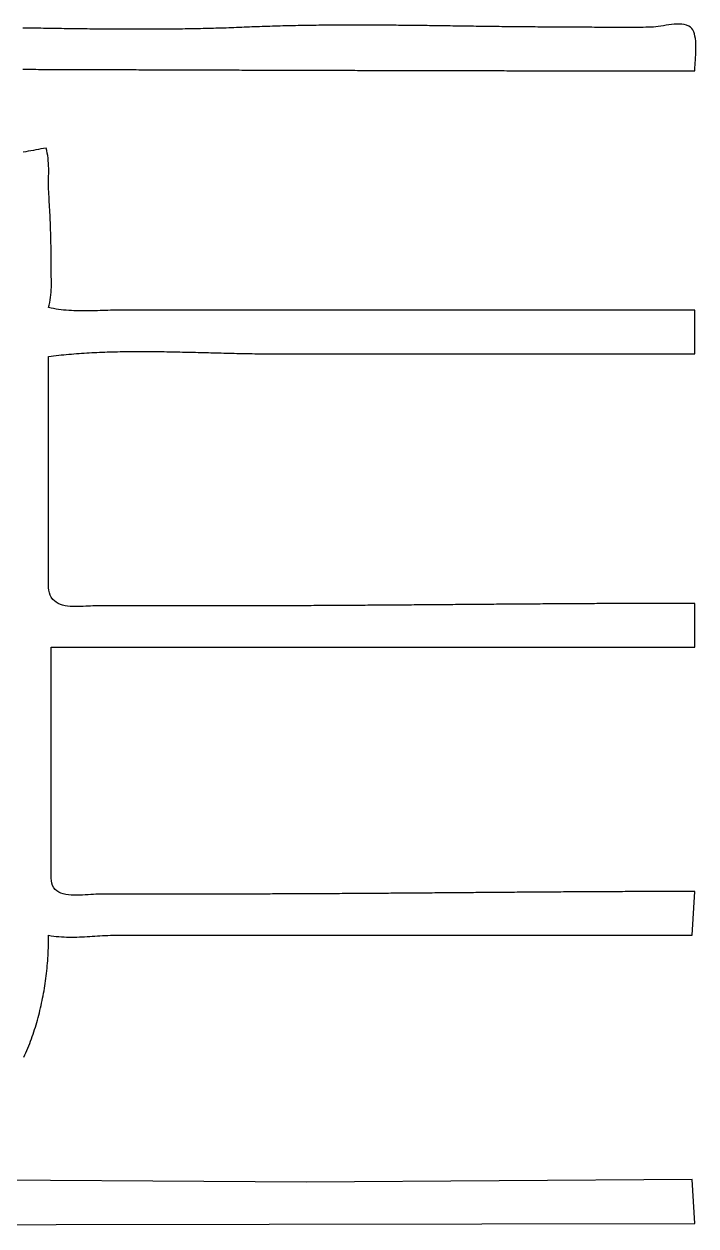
# Model space of a CAD drawing. Extents: x 5 to 1491, y 1 to 919.
# Drawn here: x 1230.5 to 1491.5, y 269 to 736.2 of the extents above; entities that cross this region are included whole.
import ezdxf

# ---------------------------------------------------------------- set-up
doc = ezdxf.new("R2010")
doc.units = 0
doc.layers.add('C18', color=18, linetype='CONTINUOUS')

msp = doc.modelspace()

# ---------------------------------------------------------------- linework, layer by layer
at = {"layer": 'C18'}
for points in [[(1230.0209, 718.6048), (1231.0209, 718.6016), (1232.0208, 718.5983), (1233.0208, 718.595), (1234.0207, 718.5917), (1235.0207, 718.5884), (1236.0206, 718.5851), (1237.0206, 718.5818), (1238.0205, 718.5785), (1239.0205, 718.5752), (1240.0204, 718.5719), (1241.0204, 718.5686), (1242.0203, 718.5653), (1243.0203, 718.562), (1244.0202, 718.5587), (1245.0202, 718.5554), (1246.0201, 718.5521), (1247.0201, 718.5488), (1248.02, 718.5455), (1249.02, 718.5422), (1250.0199, 718.5389), (1251.0199, 718.5356), (1252.0198, 718.5322), (1253.0197, 718.5289), (1254.0197, 718.5256), (1255.0196, 718.5223), (1256.0196, 718.519), (1257.0195, 718.5157), (1258.0195, 718.5124), (1259.0194, 718.509), (1260.0193, 718.5057), (1261.0193, 718.5024), (1262.0192, 718.4991), (1263.0192, 718.4958), (1264.0191, 718.4925), (1265.019, 718.4892), (1266.019, 718.4859), (1267.0189, 718.4825), (1268.0188, 718.4792), (1269.0188, 718.4759), (1270.0187, 718.4726), (1271.0186, 718.4693), (1272.0186, 718.466), (1273.0185, 718.4627), (1274.0184, 718.4594), (1275.0184, 718.4561), (1276.0183, 718.4529), (1277.0182, 718.4496), (1278.0182, 718.4463), (1279.0181, 718.443), (1280.018, 718.4397), (1281.018, 718.4364), (1282.0179, 718.4332), (1283.0178, 718.4299), (1284.0178, 718.4266), (1285.0177, 718.4234), (1286.0176, 718.4201), (1287.0175, 718.4168), (1288.0175, 718.4136), (1289.0174, 718.4103), (1290.0173, 718.4071), (1291.0172, 718.4038), (1292.0172, 718.4006), (1293.0171, 718.3974), (1294.017, 718.3941), (1295.0169, 718.3909), (1296.0169, 718.3877), (1297.0168, 718.3845), (1298.0167, 718.3813), (1299.0166, 718.3781), (1300.0166, 718.3749), (1301.0165, 718.3717), (1302.0164, 718.3685), (1303.0163, 718.3653), (1304.0162, 718.3621), (1305.0162, 718.3589), (1306.0161, 718.3558), (1307.016, 718.3526), (1308.0159, 718.3495), (1309.0158, 718.3463), (1310.0158, 718.3432), (1311.0157, 718.34), (1312.0156, 718.3369), (1313.0155, 718.3338), (1314.0154, 718.3307), (1315.0154, 718.3276), (1316.0153, 718.3245), (1317.0152, 718.3214), (1318.0151, 718.3183), (1319.015, 718.3152), (1320.0149, 718.3121), (1321.0149, 718.3091), (1322.0148, 718.306), (1323.0147, 718.303), (1324.0146, 718.2999), (1325.0145, 718.2969), (1326.0144, 718.2939), (1327.0144, 718.2909), (1328.0143, 718.2878), (1329.0142, 718.2848), (1330.0141, 718.2819), (1331.014, 718.2789), (1332.0139, 718.2759), (1333.0138, 718.2729), (1334.0138, 718.27), (1335.0137, 718.267), (1336.0136, 718.2641), (1337.0135, 718.2612), (1338.0134, 718.2583), (1339.0133, 718.2554), (1340.0132, 718.2525), (1341.0131, 718.2496), (1342.013, 718.2467), (1343.013, 718.2439), (1344.0129, 718.241), (1345.0128, 718.2382), (1346.0127, 718.2353), (1347.0126, 718.2325), (1348.0125, 718.2297), (1349.0124, 718.2269), (1350.0123, 718.2241), (1351.0122, 718.2213), (1352.0122, 718.2186), (1353.0121, 718.2158), (1354.012, 718.2131), (1355.0119, 718.2103), (1356.0118, 718.2076), (1357.0117, 718.2049), (1358.0116, 718.2022), (1359.0115, 718.1995), (1360.0114, 718.1969), (1361.0113, 718.1942), (1362.0112, 718.1916), (1363.0112, 718.1889), (1364.0111, 718.1863), (1365.011, 718.1837), (1366.0109, 718.1811), (1367.0108, 718.1785), (1368.0107, 718.176), (1369.0106, 718.1734), (1370.0105, 718.1709), (1371.0104, 718.1683), (1372.0103, 718.1658), (1373.0102, 718.1633), (1374.0101, 718.1608), (1375.01, 718.1584), (1376.01, 718.1559), (1377.0099, 718.1535), (1378.0098, 718.1511), (1379.0097, 718.1486), (1380.0096, 718.1462), (1381.0095, 718.1439), (1382.0094, 718.1415), (1383.0093, 718.1391), (1384.0092, 718.1368), (1385.0091, 718.1345), (1386.009, 718.1322), (1387.0089, 718.1299), (1388.0088, 718.1276), (1389.0088, 718.1254), (1390.0087, 718.1231), (1391.0086, 718.1209), (1392.0085, 718.1187), (1393.0084, 718.1165), (1394.0083, 718.1143), (1395.0082, 718.1121), (1396.0081, 718.11), (1397.008, 718.1079), (1398.0079, 718.1058), (1399.0078, 718.1037), (1400.0077, 718.1016), (1401.0076, 718.0995), (1402.0075, 718.0975), (1403.0075, 718.0955), (1404.0074, 718.0934), (1405.0073, 718.0915), (1406.0072, 718.0895), (1407.0071, 718.0875), (1408.007, 718.0856), (1409.0069, 718.0837), (1410.0068, 718.0818), (1411.0067, 718.0799), (1412.0066, 718.078), (1413.0065, 718.0762), (1414.0064, 718.0744), (1415.0063, 718.0726), (1416.0063, 718.0708), (1417.0062, 718.069), (1418.0061, 718.0673), (1419.006, 718.0655), (1420.0059, 718.0638), (1421.0058, 718.0621), (1422.0057, 718.0605), (1423.0056, 718.0588), (1424.0055, 718.0572), (1425.0054, 718.0556), (1426.0053, 718.054), (1427.0053, 718.0524), (1428.0052, 718.0509), (1429.0051, 718.0494), (1430.005, 718.0478), (1431.0049, 718.0464), (1432.0048, 718.0449), (1433.0047, 718.0435), (1434.0046, 718.042), (1435.0045, 718.0406), (1436.0045, 718.0392), (1437.0044, 718.0379), (1438.0043, 718.0366), (1439.0042, 718.0352), (1440.0041, 718.0339), (1441.004, 718.0327), (1442.0039, 718.0314), (1443.0038, 718.0302), (1444.0037, 718.029), (1445.0037, 718.0278), (1446.0036, 718.0267), (1447.0035, 718.0255), (1448.0034, 718.0244), (1449.0033, 718.0233), (1450.0032, 718.0223), (1451.0031, 718.0212), (1452.0031, 718.0202), (1453.003, 718.0192), (1454.0029, 718.0182), (1455.0028, 718.0173), (1456.0027, 718.0164), (1457.0026, 718.0155), (1458.0025, 718.0146), (1459.0025, 718.0137), (1460.0024, 718.0129), (1461.0023, 718.0121), (1462.0022, 718.0113), (1463.0021, 718.0106), (1464.0021, 718.0098), (1465.002, 718.0091), (1466.0019, 718.0084), (1467.0018, 718.0078), (1468.0017, 718.0072), (1469.0016, 718.0066), (1470.0016, 718.006), (1471.0015, 718.0054), (1472.0014, 718.0049), (1473.0013, 718.0044), (1474.0012, 718.0039), (1475.0012, 718.0035), (1476.0011, 718.0031), (1477.001, 718.0027), (1478.0009, 718.0023), (1479.0009, 718.0019), (1480.0008, 718.0016), (1481.0007, 718.0013), (1482.0006, 718.0011), (1483.0005, 718.0008), (1484.0005, 718.0006), (1485.0004, 718.0005), (1486.0003, 718.0003), (1487.0002, 718.0002), (1488.0002, 718.0001), (1489.0001, 718), (1490, 718), (1491, 718), (1491.0138, 718.6561), (1491.0511, 719.4085), (1491.1058, 720.2448), (1491.1717, 721.1526), (1491.2424, 722.1198), (1491.3119, 723.134), (1491.3739, 724.183), (1491.4223, 725.2545), (1491.4509, 726.3362), (1491.4533, 727.4158), (1491.4236, 728.481), (1491.3554, 729.5197), (1491.2425, 730.5194), (1491.0788, 731.4679), (1490.8581, 732.353), (1490.5742, 733.1623), (1490.2208, 733.8836), (1489.7918, 734.5046), (1489.2809, 735.013), (1488.6821, 735.3966), (1487.8216, 735.7473), (1486.9132, 735.9885), (1485.9644, 736.1329), (1484.9826, 736.1936), (1483.9753, 736.1835), (1482.95, 736.1154), (1481.9143, 736.0024), (1480.8755, 735.8574), (1479.8413, 735.6933), (1478.8191, 735.523), (1477.8163, 735.3595), (1476.8405, 735.2158), (1475.8993, 735.1047), (1475, 735.0393), (1474.0035, 734.9981), (1473.0064, 734.9616), (1472.0088, 734.9296), (1471.0106, 734.9019), (1470.012, 734.8783), (1469.013, 734.8585), (1468.0135, 734.8424), (1467.0137, 734.8297), (1466.0135, 734.8202), (1465.0131, 734.8137), (1464.0123, 734.81), (1463.0113, 734.8089), (1462.0102, 734.8101), (1461.0088, 734.8135), (1460.0074, 734.8187), (1459.0058, 734.8257), (1458.0042, 734.8342), (1457.0025, 734.844), (1456.0008, 734.8549), (1454.9992, 734.8666), (1453.9977, 734.8789), (1452.9962, 734.8917), (1451.9949, 734.9046), (1450.9938, 734.9176), (1449.9929, 734.9304), (1448.9922, 734.9427), (1447.9919, 734.9543), (1446.9918, 734.9652), (1445.9921, 734.9749), (1444.9928, 734.9833), (1443.9938, 734.9903), (1442.9954, 734.9955), (1441.9974, 734.9988), (1441, 735), (1440.003, 735.0003), (1439.0059, 735.0013), (1438.0086, 735.003), (1437.0112, 735.0053), (1436.0136, 735.0082), (1435.0159, 735.0117), (1434.018, 735.0158), (1433.0199, 735.0205), (1432.0217, 735.0258), (1431.0234, 735.0316), (1430.0249, 735.0378), (1429.0263, 735.0447), (1428.0276, 735.0519), (1427.0287, 735.0597), (1426.0297, 735.0679), (1425.0305, 735.0766), (1424.0313, 735.0856), (1423.0319, 735.0951), (1422.0324, 735.105), (1421.0328, 735.1152), (1420.0331, 735.1258), (1419.0332, 735.1367), (1418.0333, 735.1479), (1417.0333, 735.1594), (1416.0331, 735.1713), (1415.0329, 735.1833), (1414.0325, 735.1957), (1413.0321, 735.2083), (1412.0316, 735.2211), (1411.031, 735.2341), (1410.0303, 735.2472), (1409.0295, 735.2606), (1408.0287, 735.2741), (1407.0278, 735.2877), (1406.0268, 735.3015), (1405.0257, 735.3153), (1404.0246, 735.3293), (1403.0234, 735.3433), (1402.0222, 735.3573), (1401.0209, 735.3714), (1400.0195, 735.3855), (1399.0181, 735.3997), (1398.0166, 735.4137), (1397.0151, 735.4278), (1396.0136, 735.4418), (1395.012, 735.4558), (1394.0104, 735.4696), (1393.0087, 735.4834), (1392.007, 735.497), (1391.0053, 735.5105), (1390.0035, 735.5239), (1389.0018, 735.5371), (1388, 735.5501), (1386.9982, 735.5629), (1385.9964, 735.5755), (1384.9945, 735.5878), (1383.9927, 735.5999), (1382.9908, 735.6118), (1381.989, 735.6233), (1380.9871, 735.6346), (1379.9853, 735.6455), (1378.9835, 735.6561), (1377.9816, 735.6664), (1376.9798, 735.6762), (1375.978, 735.6857), (1374.9762, 735.6948), (1373.9744, 735.7035), (1372.9727, 735.7117), (1371.971, 735.7195), (1370.9693, 735.7268), (1369.9676, 735.7337), (1368.966, 735.74), (1367.9644, 735.7458), (1366.9628, 735.7511), (1365.9613, 735.7558), (1364.9599, 735.7599), (1363.9585, 735.7635), (1362.9571, 735.7664), (1361.9558, 735.7688), (1360.9545, 735.7705), (1359.9534, 735.7715), (1358.9522, 735.7719), (1357.9512, 735.7716), (1356.9502, 735.7706), (1355.9493, 735.7689), (1354.9484, 735.7664), (1353.9477, 735.7632), (1352.947, 735.7592), (1351.9464, 735.7544), (1350.9458, 735.7488), (1349.9454, 735.7424), (1348.9451, 735.7352), (1347.9448, 735.7271), (1346.9447, 735.7181), (1345.9447, 735.7082), (1344.9447, 735.6975), (1343.9449, 735.6858), (1342.9452, 735.6731), (1341.9455, 735.6596), (1340.946, 735.645), (1339.9467, 735.6295), (1338.9474, 735.6129), (1337.9483, 735.5954), (1336.9493, 735.5767), (1335.9504, 735.5571), (1334.9516, 735.5363), (1333.953, 735.5145), (1332.9545, 735.4916), (1331.9562, 735.4675), (1330.958, 735.4423), (1329.9599, 735.416), (1328.9621, 735.3885), (1327.9643, 735.3597), (1326.9667, 735.3298), (1325.9693, 735.2987), (1324.972, 735.2663), (1323.9749, 735.2327), (1322.978, 735.1977), (1321.9812, 735.1615), (1320.9846, 735.124), (1319.9882, 735.0852), (1318.9919, 735.045), (1317.9958, 735.0035), (1317, 734.9606), (1316.0001, 734.9175), (1315.0003, 734.8757), (1314.0004, 734.8353), (1313.0005, 734.7963), (1312.0007, 734.7586), (1311.0008, 734.7221), (1310.0008, 734.687), (1309.0009, 734.6531), (1308.001, 734.6205), (1307.001, 734.5891), (1306.001, 734.559), (1305.0011, 734.53), (1304.0011, 734.5023), (1303.0011, 734.4757), (1302.001, 734.4503), (1301.001, 734.426), (1300.001, 734.4028), (1299.0009, 734.3808), (1298.0009, 734.3598), (1297.0008, 734.34), (1296.0007, 734.3212), (1295.0006, 734.3034), (1294.0005, 734.2867), (1293.0004, 734.271), (1292.0003, 734.2563), (1291.0002, 734.2426), (1290.0001, 734.2298), (1288.9999, 734.218), (1287.9998, 734.2071), (1286.9997, 734.1972), (1285.9995, 734.1882), (1284.9994, 734.18), (1283.9992, 734.1728), (1282.999, 734.1663), (1281.9989, 734.1608), (1280.9987, 734.156), (1279.9985, 734.1521), (1278.9983, 734.1489), (1277.9981, 734.1466), (1276.998, 734.145), (1275.9978, 734.1441), (1274.9976, 734.144), (1273.9974, 734.1446), (1272.9972, 734.1459), (1271.997, 734.1479), (1270.9968, 734.1505), (1269.9966, 734.1538), (1268.9964, 734.1578), (1267.9962, 734.1623), (1266.996, 734.1675), (1265.9958, 734.1732), (1264.9956, 734.1795), (1263.9955, 734.1864), (1262.9953, 734.1938), (1261.9951, 734.2018), (1260.9949, 734.2102), (1259.9947, 734.2192), (1258.9946, 734.2286), (1257.9944, 734.2385), (1256.9942, 734.2488), (1255.9941, 734.2596), (1254.9939, 734.2708), (1253.9938, 734.2823), (1252.9936, 734.2943), (1251.9935, 734.3066), (1250.9934, 734.3193), (1249.9932, 734.3323), (1248.9931, 734.3456), (1247.993, 734.3593), (1246.9929, 734.3732), (1245.9928, 734.3874), (1244.9927, 734.4018), (1243.9927, 734.4165), (1242.9926, 734.4314), (1241.9925, 734.4466), (1240.9925, 734.4619), (1239.9925, 734.4774), (1238.9924, 734.493), (1237.9924, 734.5088), (1236.9924, 734.5247), (1235.9924, 734.5408), (1234.9925, 734.5569), (1233.9925, 734.5731), (1232.9925, 734.5894), (1231.9926, 734.6058), (1230.9927, 734.6221), (1229.9928, 734.6385)], [(1240.0894, 670), (1240.0334, 671.0048), (1240.0002, 672.0114), (1239.9853, 673.0192), (1239.9844, 674.0278), (1239.9932, 675.0368), (1240.0072, 676.0459), (1240.0221, 677.0545), (1240.0336, 678.0622), (1240.0373, 679.0687), (1240.0288, 680.0734), (1240.0038, 681.0761), (1239.958, 682.0762), (1239.8868, 683.0733), (1239.7861, 684.0671), (1239.6514, 685.0571), (1239.4784, 686.0428), (1239.2627, 687.0239), (1239, 688), (1238.0149, 687.8168), (1237.0297, 687.6346), (1236.0442, 687.4531), (1235.0586, 687.2724), (1234.0728, 687.0926), (1233.0868, 686.9135), (1232.1006, 686.7352), (1231.1142, 686.5576), (1230.1276, 686.3808)], [(1241.6033, 512.5725), (1241.0244, 513.362), (1240.5991, 514.2223), (1240.3045, 515.1389), (1240.1177, 516.097), (1240.0158, 517.0822), (1239.976, 518.0796), (1239.9753, 519.0748), (1239.9909, 520.0532), (1240, 521), (1240, 538), (1240, 607), (1240.9784, 607.1211), (1241.9581, 607.2375), (1242.9391, 607.3492), (1243.9214, 607.4563), (1244.9048, 607.5589), (1245.8895, 607.657), (1246.8753, 607.7508), (1247.8623, 607.8402), (1248.8503, 607.9255), (1249.8395, 608.0066), (1250.8297, 608.0836), (1251.8209, 608.1567), (1252.8131, 608.2258), (1253.8063, 608.2911), (1254.8004, 608.3527), (1255.7954, 608.4106), (1256.7913, 608.4649), (1257.7881, 608.5157), (1258.7856, 608.5631), (1259.784, 608.6071), (1260.7832, 608.6478), (1261.7831, 608.6854), (1262.7837, 608.7198), (1263.7849, 608.7511), (1264.7869, 608.7795), (1265.7894, 608.805), (1266.7926, 608.8277), (1267.7963, 608.8477), (1268.8006, 608.865), (1269.8054, 608.8797), (1270.8107, 608.892), (1271.8164, 608.9018), (1272.8226, 608.9092), (1273.8292, 608.9144), (1274.8361, 608.9175), (1275.8434, 608.9184), (1276.851, 608.9173), (1277.8589, 608.9142), (1278.8671, 608.9093), (1279.8755, 608.9025), (1280.8841, 608.8941), (1281.8928, 608.884), (1282.9018, 608.8723), (1283.9108, 608.8592), (1284.9199, 608.8447), (1285.9291, 608.8288), (1286.9384, 608.8117), (1287.9476, 608.7934), (1288.9568, 608.7741), (1289.966, 608.7537), (1290.9751, 608.7323), (1291.9841, 608.7102), (1292.993, 608.6872), (1294.0017, 608.6636), (1295.0102, 608.6393), (1296.0184, 608.6144), (1297.0265, 608.5892), (1298.0343, 608.5635), (1299.0417, 608.5375), (1300.0489, 608.5113), (1301.0556, 608.4849), (1302.062, 608.4584), (1303.068, 608.432), (1304.0735, 608.4056), (1305.0786, 608.3794), (1306.0831, 608.3534), (1307.0872, 608.3278), (1308.0906, 608.3025), (1309.0935, 608.2777), (1310.0958, 608.2534), (1311.0974, 608.2298), (1312.0984, 608.2069), (1313.0987, 608.1848), (1314.0982, 608.1635), (1315.097, 608.1432), (1316.095, 608.1239), (1317.0922, 608.1057), (1318.0886, 608.0886), (1319.0841, 608.0728), (1320.0787, 608.0584), (1321.0724, 608.0453), (1322.0651, 608.0337), (1323.0569, 608.0237), (1324.0476, 608.0154), (1325.0373, 608.0087), (1326.026, 608.0039), (1327.0135, 608.001), (1328, 608), (1491, 608), (1491, 625), (1322, 625), (1269, 625), (1268.0201, 624.9959), (1267.0344, 624.9844), (1266.0433, 624.9666), (1265.0473, 624.9437), (1264.0469, 624.9168), (1263.0426, 624.887), (1262.0349, 624.8555), (1261.0242, 624.8233), (1260.0111, 624.7916), (1258.9961, 624.7615), (1257.9796, 624.7342), (1256.9622, 624.7108), (1255.9444, 624.6924), (1254.9265, 624.6801), (1253.9092, 624.6751), (1252.893, 624.6785), (1251.8782, 624.6914), (1250.8655, 624.7149), (1249.8553, 624.7503), (1248.8481, 624.7985), (1247.8444, 624.8608), (1246.8447, 624.9383), (1245.8494, 625.032), (1244.8592, 625.1432), (1243.8744, 625.2729), (1242.8956, 625.4224), (1241.9233, 625.5926), (1240.9579, 625.7847), (1240, 626), (1240.2619, 626.969), (1240.4796, 627.9459), (1240.6571, 628.9299), (1240.7979, 629.9201), (1240.9059, 630.9158), (1240.9848, 631.9161), (1241.0384, 632.9203), (1241.0704, 633.9275), (1241.0845, 634.937), (1241.0846, 635.948), (1241.0744, 636.9597), (1241.0576, 637.9712), (1241.038, 638.9818), (1241.0194, 639.9906), (1241.0054, 640.9969), (1241, 642), (1240.9989, 643.0085), (1240.9958, 644.0156), (1240.9906, 645.0212), (1240.9832, 646.0255), (1240.9737, 647.0286), (1240.9619, 648.0305), (1240.948, 649.0315), (1240.9317, 650.0315), (1240.9132, 651.0307), (1240.8924, 652.0292), (1240.8692, 653.0271), (1240.8437, 654.0245), (1240.8158, 655.0215), (1240.7854, 656.0183), (1240.7526, 657.0148), (1240.7173, 658.0112), (1240.6795, 659.0077), (1240.6391, 660.0043), (1240.5962, 661.0011), (1240.5507, 661.9983), (1240.5025, 662.9959), (1240.4517, 663.994), (1240.3982, 664.9928), (1240.342, 665.9923), (1240.283, 666.9927), (1240.2213, 667.994), (1240.1568, 668.9964), (1240.0895, 670)], [(1242.6033, 399.7422), (1241.9974, 400.4823), (1241.5652, 401.3134), (1241.2776, 402.2138), (1241.1059, 403.162), (1241.0212, 404.1362), (1240.9947, 405.1151), (1240.9974, 406.0768), (1241.0007, 407), (1241, 424), (1241, 494), (1491, 494), (1491, 511), (1489.9991, 510.9999), (1488.9983, 510.9996), (1487.9976, 510.9992), (1486.9968, 510.9986), (1485.9961, 510.9978), (1484.9954, 510.9969), (1483.9947, 510.9959), (1482.9941, 510.9946), (1481.9935, 510.9932), (1480.9929, 510.9917), (1479.9923, 510.99), (1478.9918, 510.9881), (1477.9913, 510.9861), (1476.9908, 510.984), (1475.9903, 510.9817), (1474.9898, 510.9792), (1473.9894, 510.9767), (1472.989, 510.9739), (1471.9886, 510.9711), (1470.9883, 510.9681), (1469.988, 510.9649), (1468.9876, 510.9617), (1467.9873, 510.9583), (1466.9871, 510.9548), (1465.9868, 510.9511), (1464.9866, 510.9473), (1463.9864, 510.9434), (1462.9862, 510.9394), (1461.986, 510.9353), (1460.9859, 510.931), (1459.9857, 510.9266), (1458.9856, 510.9221), (1457.9855, 510.9175), (1456.9854, 510.9128), (1455.9854, 510.908), (1454.9853, 510.903), (1453.9853, 510.898), (1452.9853, 510.8929), (1451.9853, 510.8876), (1450.9853, 510.8823), (1449.9853, 510.8768), (1448.9854, 510.8713), (1447.9855, 510.8656), (1446.9855, 510.8599), (1445.9856, 510.8541), (1444.9857, 510.8482), (1443.9859, 510.8422), (1442.986, 510.8361), (1441.9861, 510.83), (1440.9863, 510.8237), (1439.9865, 510.8174), (1438.9867, 510.811), (1437.9869, 510.8045), (1436.9871, 510.7979), (1435.9873, 510.7913), (1434.9875, 510.7846), (1433.9878, 510.7779), (1432.988, 510.771), (1431.9883, 510.7641), (1430.9886, 510.7572), (1429.9889, 510.7501), (1428.9892, 510.7431), (1427.9895, 510.7359), (1426.9898, 510.7287), (1425.9901, 510.7215), (1424.9904, 510.7142), (1423.9908, 510.7068), (1422.9911, 510.6994), (1421.9915, 510.692), (1420.9918, 510.6845), (1419.9922, 510.6769), (1418.9926, 510.6694), (1417.993, 510.6618), (1416.9933, 510.6541), (1415.9937, 510.6464), (1414.9941, 510.6387), (1413.9945, 510.6309), (1412.9949, 510.6231), (1411.9953, 510.6153), (1410.9957, 510.6075), (1409.9962, 510.5996), (1408.9966, 510.5917), (1407.997, 510.5838), (1406.9974, 510.5759), (1405.9979, 510.5679), (1404.9983, 510.56), (1403.9987, 510.552), (1402.9992, 510.544), (1401.9996, 510.536), (1401, 510.528), (1400.0005, 510.52), (1399.0009, 510.512), (1398.0013, 510.504), (1397.0018, 510.4959), (1396.0022, 510.4879), (1395.0027, 510.4799), (1394.0031, 510.4719), (1393.0035, 510.4639), (1392.004, 510.4559), (1391.0044, 510.4479), (1390.0048, 510.4399), (1389.0052, 510.432), (1388.0057, 510.424), (1387.0061, 510.4161), (1386.0065, 510.4082), (1385.0069, 510.4003), (1384.0073, 510.3924), (1383.0077, 510.3846), (1382.0081, 510.3768), (1381.0085, 510.369), (1380.0089, 510.3612), (1379.0093, 510.3535), (1378.0096, 510.3458), (1377.01, 510.3381), (1376.0104, 510.3305), (1375.0107, 510.323), (1374.0111, 510.3154), (1373.0114, 510.3079), (1372.0118, 510.3005), (1371.0121, 510.2931), (1370.0124, 510.2857), (1369.0127, 510.2784), (1368.013, 510.2712), (1367.0133, 510.264), (1366.0136, 510.2568), (1365.0139, 510.2498), (1364.0141, 510.2427), (1363.0144, 510.2358), (1362.0146, 510.2289), (1361.0148, 510.222), (1360.0151, 510.2153), (1359.0153, 510.2086), (1358.0155, 510.202), (1357.0156, 510.1954), (1356.0158, 510.1889), (1355.016, 510.1825), (1354.0161, 510.1762), (1353.0162, 510.1699), (1352.0164, 510.1638), (1351.0165, 510.1577), (1350.0166, 510.1517), (1349.0166, 510.1458), (1348.0167, 510.14), (1347.0167, 510.1343), (1346.0168, 510.1286), (1345.0168, 510.1231), (1344.0168, 510.1176), (1343.0168, 510.1123), (1342.0167, 510.107), (1341.0167, 510.1019), (1340.0166, 510.0969), (1339.0165, 510.0919), (1338.0164, 510.0871), (1337.0163, 510.0824), (1336.0161, 510.0778), (1335.016, 510.0733), (1334.0158, 510.0689), (1333.0156, 510.0646), (1332.0154, 510.0605), (1331.0151, 510.0565), (1330.0149, 510.0526), (1329.0146, 510.0488), (1328.0143, 510.0451), (1327.0139, 510.0416), (1326.0136, 510.0382), (1325.0132, 510.035), (1324.0128, 510.0318), (1323.0124, 510.0288), (1322.012, 510.026), (1321.0115, 510.0232), (1320.0111, 510.0207), (1319.0106, 510.0182), (1318.01, 510.0159), (1317.0095, 510.0138), (1316.0089, 510.0118), (1315.0083, 510.0099), (1314.0077, 510.0082), (1313.007, 510.0067), (1312.0063, 510.0053), (1311.0056, 510.004), (1310.0049, 510.003), (1309.0041, 510.0021), (1308.0034, 510.0013), (1307.0026, 510.0007), (1306.0017, 510.0003), (1305.0008, 510), (1304, 510), (1258, 510), (1257.1703, 509.9875), (1256.2893, 509.9549), (1255.3647, 509.9095), (1254.4045, 509.8583), (1253.4164, 509.8085), (1252.4083, 509.7675), (1251.388, 509.7424), (1250.3633, 509.7403), (1249.3422, 509.7685), (1248.3324, 509.8342), (1247.3418, 509.9445), (1246.3782, 510.1068), (1245.4495, 510.328), (1244.5635, 510.6156), (1243.7281, 510.9766), (1242.951, 511.4183), (1242.2401, 511.9478), (1241.6034, 512.5725)], [(1230.4327, 334.5899), (1230.8246, 335.4663), (1231.2079, 336.3466), (1231.5825, 337.2307), (1231.9484, 338.1187), (1232.3057, 339.0105), (1232.6544, 339.9059), (1232.9945, 340.805), (1233.3262, 341.7076), (1233.6493, 342.6137), (1233.964, 343.5232), (1234.2703, 344.4362), (1234.5682, 345.3524), (1234.8578, 346.2719), (1235.139, 347.1946), (1235.4119, 348.1204), (1235.6766, 349.0492), (1235.9331, 349.9811), (1236.1813, 350.9159), (1236.4214, 351.8535), (1236.6534, 352.794), (1236.8773, 353.7372), (1237.0932, 354.6831), (1237.301, 355.6316), (1237.5009, 356.5826), (1237.6927, 357.5362), (1237.8767, 358.4921), (1238.0527, 359.4505), (1238.2209, 360.4111), (1238.3813, 361.374), (1238.5339, 362.3391), (1238.6787, 363.3062), (1238.8158, 364.2754), (1238.9452, 365.2466), (1239.067, 366.2198), (1239.1811, 367.1948), (1239.2876, 368.1715), (1239.3866, 369.1501), (1239.478, 370.1303), (1239.5619, 371.112), (1239.6384, 372.0954), (1239.7075, 373.0802), (1239.7691, 374.0665), (1239.8234, 375.0541), (1239.8703, 376.043), (1239.91, 377.0331), (1239.9424, 378.0244), (1239.9675, 379.0168), (1239.9855, 380.0102), (1239.9963, 381.0046), (1240, 382), (1241.0002, 381.8282), (1241.9996, 381.6833), (1242.9983, 381.5638), (1243.9962, 381.4679), (1244.9937, 381.3939), (1245.9906, 381.3403), (1246.9872, 381.3054), (1247.9836, 381.2876), (1248.9799, 381.2851), (1249.9761, 381.2964), (1250.9724, 381.3197), (1251.9689, 381.3535), (1252.9657, 381.3961), (1253.963, 381.4459), (1254.9607, 381.5011), (1255.959, 381.5602), (1256.9581, 381.6215), (1257.958, 381.6833), (1258.9588, 381.7441), (1259.9607, 381.8021), (1260.9638, 381.8557), (1261.968, 381.9032), (1262.9737, 381.9431), (1263.9808, 381.9736), (1264.9896, 381.9931), (1266, 382), (1320, 382), (1490, 382), (1491, 399), (1489.9991, 398.9999), (1488.9983, 398.9996), (1487.9975, 398.9992), (1486.9968, 398.9986), (1485.996, 398.9978), (1484.9953, 398.9969), (1483.9946, 398.9958), (1482.9939, 398.9945), (1481.9932, 398.9931), (1480.9926, 398.9915), (1479.9919, 398.9898), (1478.9913, 398.9879), (1477.9907, 398.9858), (1476.9901, 398.9836), (1475.9895, 398.9813), (1474.989, 398.9788), (1473.9884, 398.9762), (1472.9879, 398.9734), (1471.9874, 398.9705), (1470.9869, 398.9674), (1469.9865, 398.9642), (1468.986, 398.9609), (1467.9856, 398.9574), (1466.9852, 398.9538), (1465.9847, 398.9501), (1464.9844, 398.9462), (1463.984, 398.9423), (1462.9836, 398.9382), (1461.9833, 398.9339), (1460.9829, 398.9296), (1459.9826, 398.9251), (1458.9823, 398.9205), (1457.982, 398.9158), (1456.9817, 398.911), (1455.9815, 398.9061), (1454.9812, 398.9011), (1453.981, 398.896), (1452.9808, 398.8907), (1451.9806, 398.8854), (1450.9804, 398.8799), (1449.9802, 398.8744), (1448.98, 398.8687), (1447.9798, 398.863), (1446.9797, 398.8572), (1445.9796, 398.8512), (1444.9794, 398.8452), (1443.9793, 398.8391), (1442.9792, 398.8329), (1441.9791, 398.8267), (1440.9791, 398.8203), (1439.979, 398.8139), (1438.9789, 398.8073), (1437.9789, 398.8008), (1436.9789, 398.7941), (1435.9788, 398.7873), (1434.9788, 398.7805), (1433.9788, 398.7737), (1432.9788, 398.7667), (1431.9788, 398.7597), (1430.9789, 398.7526), (1429.9789, 398.7455), (1428.9789, 398.7383), (1427.979, 398.731), (1426.979, 398.7237), (1425.9791, 398.7164), (1424.9792, 398.7089), (1423.9793, 398.7015), (1422.9794, 398.694), (1421.9795, 398.6864), (1420.9796, 398.6788), (1419.9797, 398.6711), (1418.9798, 398.6634), (1417.98, 398.6557), (1416.9801, 398.648), (1415.9802, 398.6401), (1414.9804, 398.6323), (1413.9806, 398.6244), (1412.9807, 398.6166), (1411.9809, 398.6086), (1410.9811, 398.6007), (1409.9813, 398.5927), (1408.9815, 398.5847), (1407.9816, 398.5767), (1406.9818, 398.5687), (1405.9821, 398.5606), (1404.9823, 398.5526), (1403.9825, 398.5445), (1402.9827, 398.5364), (1401.9829, 398.5283), (1400.9832, 398.5202), (1399.9834, 398.5121), (1398.9836, 398.504), (1397.9839, 398.4959), (1396.9841, 398.4878), (1395.9844, 398.4797), (1394.9846, 398.4716), (1393.9849, 398.4635), (1392.9851, 398.4554), (1391.9854, 398.4473), (1390.9857, 398.4393), (1389.9859, 398.4312), (1388.9862, 398.4232), (1387.9865, 398.4152), (1386.9867, 398.4072), (1385.987, 398.3992), (1384.9873, 398.3913), (1383.9876, 398.3833), (1382.9878, 398.3755), (1381.9881, 398.3676), (1380.9884, 398.3598), (1379.9887, 398.352), (1378.989, 398.3442), (1377.9893, 398.3365), (1376.9895, 398.3288), (1375.9898, 398.3211), (1374.9901, 398.3135), (1373.9904, 398.3059), (1372.9907, 398.2984), (1371.991, 398.291), (1370.9912, 398.2835), (1369.9915, 398.2762), (1368.9918, 398.2689), (1367.9921, 398.2616), (1366.9924, 398.2544), (1365.9926, 398.2473), (1364.9929, 398.2402), (1363.9932, 398.2332), (1362.9935, 398.2262), (1361.9937, 398.2194), (1360.994, 398.2126), (1359.9943, 398.2058), (1358.9945, 398.1991), (1357.9948, 398.1926), (1356.995, 398.186), (1355.9953, 398.1796), (1354.9955, 398.1732), (1353.9958, 398.167), (1352.996, 398.1608), (1351.9962, 398.1547), (1350.9965, 398.1487), (1349.9967, 398.1427), (1348.9969, 398.1369), (1347.9972, 398.1312), (1346.9974, 398.1255), (1345.9976, 398.12), (1344.9978, 398.1145), (1343.998, 398.1092), (1342.9982, 398.104), (1341.9984, 398.0988), (1340.9985, 398.0938), (1339.9987, 398.0889), (1338.9989, 398.0841), (1337.9991, 398.0794), (1336.9992, 398.0748), (1335.9994, 398.0703), (1334.9995, 398.066), (1333.9996, 398.0617), (1332.9998, 398.0576), (1331.9999, 398.0537), (1331, 398.0498), (1330.0001, 398.0461), (1329.0002, 398.0425), (1328.0003, 398.039), (1327.0004, 398.0357), (1326.0005, 398.0325), (1325.0005, 398.0294), (1324.0006, 398.0265), (1323.0006, 398.0237), (1322.0007, 398.0211), (1321.0007, 398.0186), (1320.0007, 398.0163), (1319.0007, 398.0141), (1318.0007, 398.012), (1317.0007, 398.0101), (1316.0007, 398.0084), (1315.0007, 398.0068), (1314.0007, 398.0054), (1313.0006, 398.0041), (1312.0005, 398.003), (1311.0005, 398.0021), (1310.0004, 398.0013), (1309.0003, 398.0007), (1308.0002, 398.0003), (1307.0001, 398), (1306, 398), (1260, 398), (1259.1988, 397.9851), (1258.3206, 397.9453), (1257.3763, 397.8878), (1256.3765, 397.8196), (1255.3321, 397.7479), (1254.2539, 397.6798), (1253.1527, 397.6224), (1252.0392, 397.583), (1250.9243, 397.5686), (1249.8186, 397.5863), (1248.7331, 397.6433), (1247.6784, 397.7468), (1246.6655, 397.9038), (1245.705, 398.1215), (1244.8077, 398.4071), (1243.9845, 398.7676), (1243.2461, 399.2103), (1242.6034, 399.7422)], [(912, 269), (1491, 270), (1490, 287), (1340, 286), (1181, 287)]]:
    msp.add_lwpolyline(points, dxfattribs=at)

doc.saveas('drawing.dxf')
